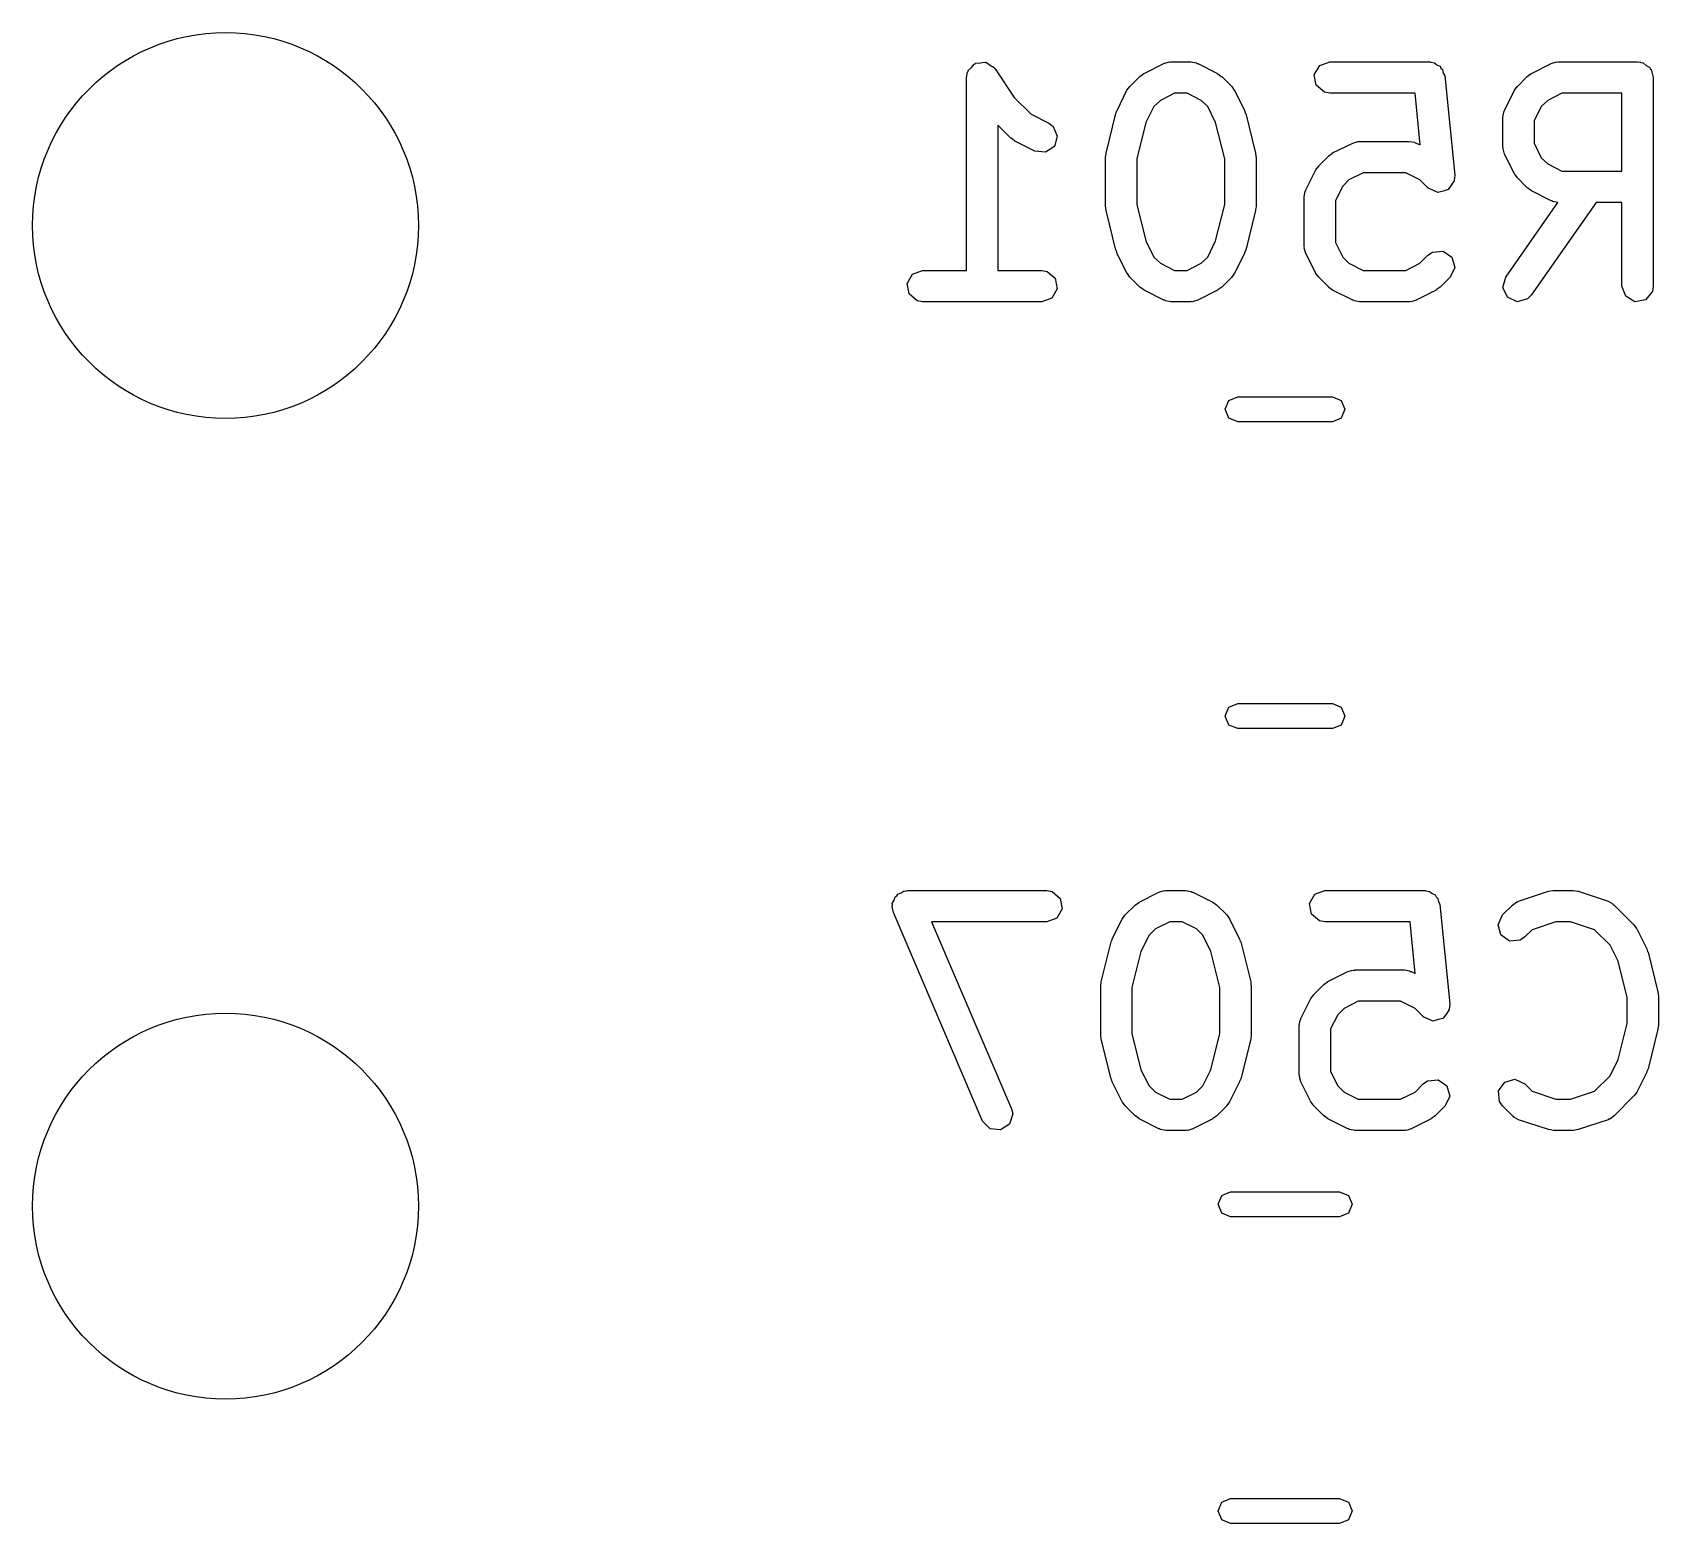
# Model space of a CAD drawing. Extents: x 88 to 206, y -135 to -60.
# Drawn here: x 148.68 to 156.48, y -126.72 to -119.58 of the extents above; entities that cross this region are included whole.
import ezdxf

# ---------------------------------------------------------------- set-up
doc = ezdxf.new("R2010")
doc.units = 0
doc.layers.add('BLACK', color=7, linetype='CONTINUOUS')

msp = doc.modelspace()

# ---------------------------------------------------------------- linework, layer by layer
at = {"layer": 'BLACK', "linetype": 'CONTINUOUS'}
for p, q in [((153.182, -119.745), (153.196, -119.729)), ((153.196, -119.729), (153.2, -119.728)), ((153.2, -119.728), (153.203, -119.725)), ((153.203, -119.725), (153.225, -119.724)), ((153.225, -119.724), (153.247, -119.72)), ((153.247, -119.72), (153.25, -119.722)), ((153.25, -119.722), (153.255, -119.722)), ((153.255, -119.722), (153.272, -119.735)), ((154.01, -119.774), (154.105, -119.727)), ((154.105, -119.727), (154.13, -119.719)), ((154.13, -119.719), (154.134, -119.72)), ((154.134, -119.72), (154.138, -119.719)), ((154.138, -119.719), (154.234, -119.719)), ((154.234, -119.719), (154.259, -119.723)), ((154.259, -119.723), (154.263, -119.726)), ((154.263, -119.726), (154.267, -119.727)), ((154.267, -119.727), (154.362, -119.774)), ((154.852, -119.736), (154.9, -119.719)), ((154.9, -119.719), (155.376, -119.719)), ((155.376, -119.719), (155.38, -119.719)), ((155.38, -119.719), (155.382, -119.719)), ((155.382, -119.719), (155.385, -119.72)), ((155.385, -119.72), (155.402, -119.723)), ((155.402, -119.723), (155.414, -119.733)), ((155.867, -119.774), (155.962, -119.727)), ((155.962, -119.727), (155.987, -119.719)), ((155.987, -119.719), (155.991, -119.72)), ((155.991, -119.72), (155.996, -119.719)), ((155.996, -119.719), (156.376, -119.719)), ((156.376, -119.719), (156.386, -119.72)), ((156.386, -119.72), (156.389, -119.72)), ((156.389, -119.72), (156.392, -119.721)), ((156.392, -119.721), (156.402, -119.723)), ((156.402, -119.723), (156.417, -119.736)), ((153.159, -119.794), (153.163, -119.768)), ((153.159, -120.719), (153.159, -119.794)), ((153.163, -119.768), (153.166, -119.765)), ((153.166, -119.76), (153.182, -119.745)), ((153.166, -119.765), (153.166, -119.76)), ((153.272, -119.735), (153.291, -119.745)), ((153.291, -119.745), (153.293, -119.75)), ((153.293, -119.75), (153.296, -119.752)), ((153.296, -119.752), (153.387, -119.889)), ((153.942, -119.836), (153.99, -119.788)), ((153.99, -119.788), (154.008, -119.775)), ((154.008, -119.775), (154.01, -119.774)), ((154.362, -119.774), (154.38, -119.788)), ((154.38, -119.788), (154.382, -119.788)), ((154.382, -119.788), (154.43, -119.836)), ((154.826, -119.781), (154.852, -119.736)), ((154.835, -119.831), (154.826, -119.781)), ((155.414, -119.733), (155.429, -119.74)), ((155.429, -119.74), (155.433, -119.749)), ((155.433, -119.749), (155.441, -119.756)), ((155.441, -119.756), (155.444, -119.772)), ((155.444, -119.772), (155.451, -119.786)), ((155.451, -119.786), (155.499, -120.262)), ((155.8, -119.836), (155.847, -119.788)), ((155.847, -119.788), (155.866, -119.775)), ((155.866, -119.775), (155.867, -119.774)), ((156.417, -119.736), (156.434, -119.745)), ((156.434, -119.745), (156.436, -119.752)), ((156.436, -119.752), (156.441, -119.756)), ((156.441, -119.756), (156.445, -119.775)), ((156.445, -119.775), (156.451, -119.794)), ((156.451, -119.794), (156.451, -120.794)), ((153.881, -119.951), (153.928, -119.855)), ((153.928, -119.855), (153.942, -119.837)), ((153.942, -119.837), (153.942, -119.836)), ((154.156, -119.869), (154.088, -119.903)), ((154.216, -119.869), (154.156, -119.869)), ((154.284, -119.903), (154.216, -119.869)), ((154.43, -119.836), (154.442, -119.854)), ((154.442, -119.854), (154.444, -119.855)), ((154.444, -119.855), (154.491, -119.951)), ((154.875, -119.864), (154.835, -119.831)), ((154.9, -119.869), (154.875, -119.864)), ((155.309, -119.869), (154.9, -119.869)), ((155.333, -120.117), (155.309, -119.869)), ((155.738, -119.951), (155.786, -119.855)), ((155.786, -119.855), (155.799, -119.837)), ((155.799, -119.837), (155.8, -119.836)), ((156.013, -119.869), (155.945, -119.903)), ((156.301, -119.869), (156.013, -119.869)), ((156.301, -120.242), (156.301, -119.869)), ((153.387, -119.889), (153.469, -119.97)), ((153.875, -119.966), (153.88, -119.954)), ((153.88, -119.954), (153.881, -119.951)), ((154.057, -119.933), (154.019, -120.01)), ((154.088, -119.903), (154.057, -119.933)), ((154.315, -119.933), (154.284, -119.903)), ((154.353, -120.01), (154.315, -119.933)), ((154.491, -119.951), (154.495, -119.963)), ((154.495, -119.963), (154.497, -119.966)), ((155.73, -119.984), (155.735, -119.959)), ((155.735, -119.959), (155.737, -119.955)), ((155.737, -119.955), (155.738, -119.951)), ((155.914, -119.933), (155.88, -120.002)), ((155.945, -119.903), (155.914, -119.933)), ((153.371, -120.085), (153.309, -120.022)), ((153.309, -120.022), (153.309, -120.719)), ((153.469, -119.97), (153.553, -120.012)), ((153.553, -120.012), (153.574, -120.028)), ((153.574, -120.028), (153.594, -120.075)), ((153.828, -120.156), (153.875, -119.966)), ((154.019, -120.01), (153.975, -120.184)), ((154.397, -120.184), (154.353, -120.01)), ((154.497, -119.966), (154.544, -120.156)), ((155.73, -120.127), (155.73, -119.984)), ((155.88, -120.002), (155.88, -120.109)), ((153.373, -120.085), (153.371, -120.085)), ((153.391, -120.099), (153.373, -120.085)), ((153.486, -120.146), (153.391, -120.099)), ((153.594, -120.075), (153.58, -120.124)), ((154.914, -120.155), (155.01, -120.108)), ((155.01, -120.108), (155.035, -120.1)), ((155.035, -120.1), (155.039, -120.101)), ((155.039, -120.101), (155.043, -120.1)), ((155.043, -120.1), (155.281, -120.1)), ((155.281, -120.1), (155.307, -120.104)), ((155.307, -120.104), (155.31, -120.107)), ((155.31, -120.107), (155.315, -120.108)), ((155.315, -120.108), (155.333, -120.117)), ((155.88, -120.109), (155.914, -120.178)), ((153.537, -120.152), (153.486, -120.146)), ((153.58, -120.124), (153.537, -120.152)), ((153.825, -120.175), (153.828, -120.16)), ((153.825, -120.413), (153.825, -120.175)), ((153.828, -120.16), (153.828, -120.156)), ((153.975, -120.184), (153.975, -120.403)), ((154.397, -120.403), (154.397, -120.184)), ((154.544, -120.156), (154.546, -120.171)), ((154.546, -120.171), (154.547, -120.175)), ((154.547, -120.175), (154.547, -120.413)), ((154.847, -120.217), (154.895, -120.169)), ((154.895, -120.169), (154.913, -120.156)), ((154.913, -120.156), (154.914, -120.155)), ((155.732, -120.131), (155.73, -120.127)), ((155.731, -120.136), (155.732, -120.131)), ((155.738, -120.161), (155.731, -120.136)), ((155.786, -120.256), (155.738, -120.161)), ((155.914, -120.178), (155.945, -120.208)), ((154.786, -120.332), (154.833, -120.236)), ((154.833, -120.236), (154.847, -120.218)), ((154.847, -120.218), (154.847, -120.217)), ((155.061, -120.25), (154.992, -120.284)), ((155.264, -120.25), (155.061, -120.25)), ((155.332, -120.284), (155.264, -120.25)), ((155.499, -120.262), (155.497, -120.288)), ((155.787, -120.257), (155.786, -120.256)), ((155.8, -120.275), (155.787, -120.257)), ((155.847, -120.323), (155.8, -120.275)), ((155.945, -120.208), (156.013, -120.242)), ((156.013, -120.242), (156.301, -120.242)), ((154.778, -120.365), (154.782, -120.339)), ((154.782, -120.339), (154.785, -120.336)), ((154.785, -120.336), (154.786, -120.332)), ((154.962, -120.314), (154.928, -120.383)), ((154.992, -120.284), (154.962, -120.314)), ((155.371, -120.323), (155.332, -120.284)), ((155.372, -120.323), (155.371, -120.323)), ((155.372, -120.324), (155.372, -120.323)), ((155.395, -120.334), (155.372, -120.324)), ((155.418, -120.345), (155.395, -120.334)), ((155.443, -120.338), (155.418, -120.345)), ((155.418, -120.345), (155.418, -120.344)), ((155.418, -120.344), (155.418, -120.345)), ((155.467, -120.331), (155.443, -120.338)), ((155.468, -120.331), (155.467, -120.331)), ((155.467, -120.331), (155.467, -120.331)), ((155.482, -120.31), (155.468, -120.331)), ((155.497, -120.289), (155.482, -120.31)), ((155.497, -120.288), (155.496, -120.289)), ((155.496, -120.289), (155.497, -120.289)), ((155.849, -120.324), (155.847, -120.323)), ((155.867, -120.337), (155.849, -120.324)), ((155.962, -120.385), (155.867, -120.337)), ((153.826, -120.416), (153.825, -120.413)), ((153.828, -120.431), (153.826, -120.416)), ((153.875, -120.621), (153.828, -120.431)), ((153.975, -120.403), (154.019, -120.577)), ((154.353, -120.577), (154.397, -120.403)), ((154.544, -120.431), (154.497, -120.621)), ((154.547, -120.413), (154.544, -120.427)), ((154.544, -120.427), (154.544, -120.431)), ((154.778, -120.603), (154.778, -120.365)), ((154.928, -120.383), (154.928, -120.585)), ((155.744, -120.751), (155.994, -120.392)), ((156.177, -120.392), (155.866, -120.837)), ((155.966, -120.385), (155.962, -120.385)), ((155.97, -120.388), (155.966, -120.385)), ((155.994, -120.392), (155.97, -120.388)), ((156.301, -120.392), (156.177, -120.392)), ((156.301, -120.794), (156.301, -120.392)), ((154.019, -120.577), (154.057, -120.654)), ((154.315, -120.654), (154.353, -120.577)), ((154.928, -120.585), (154.962, -120.654)), ((153.877, -120.624), (153.875, -120.621)), ((153.881, -120.637), (153.877, -120.624)), ((153.928, -120.732), (153.881, -120.637)), ((154.057, -120.654), (154.088, -120.684)), ((154.284, -120.684), (154.315, -120.654)), ((154.491, -120.637), (154.444, -120.732)), ((154.492, -120.633), (154.491, -120.637)), ((154.497, -120.621), (154.492, -120.633)), ((154.779, -120.607), (154.778, -120.603)), ((154.778, -120.612), (154.779, -120.607)), ((154.786, -120.637), (154.778, -120.612)), ((154.833, -120.732), (154.786, -120.637)), ((154.962, -120.654), (154.992, -120.684)), ((155.332, -120.684), (155.371, -120.645)), ((155.371, -120.645), (155.392, -120.63)), ((155.392, -120.63), (155.444, -120.626)), ((155.444, -120.626), (155.486, -120.655)), ((155.486, -120.655), (155.499, -120.705)), ((152.874, -120.781), (152.9, -120.736)), ((152.9, -120.736), (152.948, -120.719)), ((152.948, -120.719), (153.159, -120.719)), ((153.309, -120.719), (153.519, -120.719)), ((153.519, -120.719), (153.545, -120.723)), ((153.545, -120.723), (153.584, -120.756)), ((153.93, -120.733), (153.928, -120.732)), ((153.942, -120.751), (153.93, -120.733)), ((154.088, -120.684), (154.156, -120.719)), ((154.156, -120.719), (154.216, -120.719)), ((154.216, -120.719), (154.284, -120.684)), ((154.444, -120.732), (154.43, -120.75)), ((154.834, -120.733), (154.833, -120.732)), ((154.847, -120.751), (154.834, -120.733)), ((154.992, -120.684), (155.061, -120.719)), ((155.061, -120.719), (155.264, -120.719)), ((155.264, -120.719), (155.332, -120.684)), ((155.499, -120.705), (155.477, -120.751)), ((152.883, -120.831), (152.874, -120.781)), ((153.593, -120.807), (153.568, -120.851)), ((153.584, -120.756), (153.593, -120.807)), ((153.99, -120.799), (153.942, -120.751)), ((153.992, -120.8), (153.99, -120.799)), ((154.01, -120.813), (153.992, -120.8)), ((154.105, -120.861), (154.01, -120.813)), ((154.362, -120.813), (154.267, -120.861)), ((154.364, -120.812), (154.362, -120.813)), ((154.382, -120.799), (154.364, -120.812)), ((154.43, -120.751), (154.382, -120.799)), ((154.43, -120.75), (154.43, -120.751)), ((154.895, -120.799), (154.847, -120.751)), ((154.896, -120.8), (154.895, -120.799)), ((154.914, -120.813), (154.896, -120.8)), ((155.01, -120.861), (154.914, -120.813)), ((155.41, -120.813), (155.315, -120.861)), ((155.411, -120.812), (155.41, -120.813)), ((155.43, -120.799), (155.411, -120.812)), ((155.477, -120.751), (155.43, -120.799)), ((155.73, -120.8), (155.744, -120.751)), ((155.752, -120.847), (155.73, -120.8)), ((156.319, -120.842), (156.301, -120.794)), ((156.447, -120.819), (156.414, -120.859)), ((156.451, -120.794), (156.447, -120.819)), ((152.922, -120.864), (152.883, -120.831)), ((152.948, -120.869), (152.922, -120.864)), ((153.519, -120.869), (152.948, -120.869)), ((153.568, -120.851), (153.519, -120.869)), ((154.109, -120.861), (154.105, -120.861)), ((154.113, -120.864), (154.109, -120.861)), ((154.138, -120.869), (154.113, -120.864)), ((154.234, -120.869), (154.138, -120.869)), ((154.238, -120.867), (154.234, -120.869)), ((154.242, -120.868), (154.238, -120.867)), ((154.267, -120.861), (154.242, -120.868)), ((155.014, -120.861), (155.01, -120.861)), ((155.017, -120.864), (155.014, -120.861)), ((155.043, -120.869), (155.017, -120.864)), ((155.281, -120.869), (155.043, -120.869)), ((155.285, -120.867), (155.281, -120.869)), ((155.29, -120.868), (155.285, -120.867)), ((155.315, -120.861), (155.29, -120.868)), ((155.799, -120.868), (155.752, -120.847)), ((155.848, -120.855), (155.799, -120.868)), ((155.866, -120.837), (155.848, -120.855)), ((156.363, -120.868), (156.319, -120.842)), ((156.414, -120.859), (156.363, -120.868)), ((154.399, -121.384), (154.417, -121.342)), ((154.417, -121.342), (154.459, -121.324)), ((154.459, -121.324), (154.913, -121.324)), ((154.913, -121.324), (154.955, -121.342)), ((154.955, -121.342), (154.973, -121.384)), ((154.417, -121.427), (154.399, -121.384)), ((154.459, -121.444), (154.417, -121.427)), ((154.913, -121.444), (154.459, -121.444)), ((154.955, -121.427), (154.913, -121.444)), ((154.973, -121.384), (154.955, -121.427)), ((154.399, -122.854), (154.417, -122.812)), ((154.417, -122.812), (154.459, -122.794)), ((154.459, -122.794), (154.913, -122.794)), ((154.913, -122.794), (154.955, -122.812)), ((154.955, -122.812), (154.973, -122.854)), ((154.417, -122.897), (154.399, -122.854)), ((154.459, -122.914), (154.417, -122.897)), ((154.913, -122.914), (154.459, -122.914)), ((154.955, -122.897), (154.913, -122.914)), ((154.973, -122.854), (154.955, -122.897)), ((152.829, -123.708), (152.845, -123.702)), ((152.845, -123.702), (152.86, -123.692)), ((152.86, -123.692), (152.868, -123.693)), ((152.868, -123.693), (152.877, -123.69)), ((152.877, -123.69), (153.543, -123.69)), ((153.543, -123.69), (153.569, -123.695)), ((153.569, -123.695), (153.608, -123.728)), ((153.986, -123.746), (154.081, -123.698)), ((154.081, -123.698), (154.106, -123.691)), ((154.106, -123.691), (154.111, -123.692)), ((154.111, -123.692), (154.115, -123.69)), ((154.115, -123.69), (154.21, -123.69)), ((154.21, -123.69), (154.236, -123.695)), ((154.236, -123.695), (154.239, -123.698)), ((154.239, -123.698), (154.244, -123.698)), ((154.244, -123.698), (154.339, -123.746)), ((154.829, -123.708), (154.877, -123.69)), ((154.877, -123.69), (155.353, -123.69)), ((155.353, -123.69), (155.357, -123.691)), ((155.357, -123.691), (155.359, -123.69)), ((155.359, -123.69), (155.361, -123.692)), ((155.361, -123.692), (155.379, -123.695)), ((155.379, -123.695), (155.391, -123.705)), ((155.391, -123.705), (155.405, -123.711)), ((155.805, -123.742), (155.948, -123.694)), ((155.948, -123.694), (155.97, -123.691)), ((155.97, -123.691), (155.972, -123.69)), ((155.972, -123.69), (156.067, -123.69)), ((156.067, -123.69), (156.089, -123.694)), ((156.089, -123.694), (156.091, -123.694)), ((156.091, -123.694), (156.234, -123.742)), ((152.802, -123.769), (152.804, -123.761)), ((152.808, -123.795), (152.802, -123.769)), ((152.803, -123.752), (152.812, -123.737)), ((152.804, -123.761), (152.803, -123.752)), ((152.812, -123.737), (152.817, -123.72)), ((152.817, -123.72), (152.824, -123.715)), ((152.824, -123.715), (152.829, -123.708)), ((153.617, -123.778), (153.592, -123.823)), ((153.608, -123.728), (153.617, -123.778)), ((153.919, -123.807), (153.967, -123.76)), ((153.967, -123.76), (153.985, -123.747)), ((153.985, -123.747), (153.986, -123.746)), ((154.339, -123.746), (154.357, -123.759)), ((154.357, -123.759), (154.358, -123.76)), ((154.358, -123.76), (154.406, -123.807)), ((154.803, -123.752), (154.829, -123.708)), ((154.812, -123.803), (154.803, -123.752)), ((155.405, -123.711), (155.41, -123.721)), ((155.41, -123.721), (155.418, -123.728)), ((155.418, -123.728), (155.421, -123.743)), ((155.421, -123.743), (155.428, -123.758)), ((155.428, -123.758), (155.475, -124.234)), ((155.729, -123.807), (155.776, -123.76)), ((155.776, -123.76), (155.797, -123.745)), ((155.797, -123.745), (155.802, -123.744)), ((155.802, -123.744), (155.805, -123.742)), ((156.234, -123.742), (156.257, -123.754)), ((156.257, -123.754), (156.259, -123.758)), ((156.259, -123.758), (156.263, -123.76)), ((156.263, -123.76), (156.358, -123.855)), ((153.236, -124.795), (152.808, -123.795)), ((153.543, -123.84), (152.991, -123.84)), ((152.991, -123.84), (153.374, -124.736)), ((153.592, -123.823), (153.543, -123.84)), ((153.857, -123.922), (153.905, -123.827)), ((153.905, -123.827), (153.918, -123.809)), ((153.918, -123.809), (153.919, -123.807)), ((154.133, -123.84), (154.064, -123.874)), ((154.192, -123.84), (154.133, -123.84)), ((154.261, -123.874), (154.192, -123.84)), ((154.406, -123.807), (154.419, -123.826)), ((154.419, -123.826), (154.42, -123.827)), ((154.42, -123.827), (154.468, -123.922)), ((154.851, -123.836), (154.812, -123.803)), ((154.877, -123.84), (154.851, -123.836)), ((155.285, -123.84), (154.877, -123.84)), ((155.31, -124.088), (155.285, -123.84)), ((155.707, -123.854), (155.729, -123.807)), ((155.72, -123.903), (155.707, -123.854)), ((155.984, -123.84), (155.87, -123.878)), ((156.055, -123.84), (155.984, -123.84)), ((156.17, -123.878), (156.055, -123.84)), ((156.358, -123.855), (156.371, -123.873)), ((153.804, -124.128), (153.852, -123.937)), ((153.852, -123.937), (153.857, -123.926)), ((153.857, -123.926), (153.857, -123.922)), ((154.034, -123.905), (153.995, -123.982)), ((154.064, -123.874), (154.034, -123.905)), ((154.291, -123.905), (154.261, -123.874)), ((154.33, -123.982), (154.291, -123.905)), ((154.468, -123.922), (154.471, -123.935)), ((154.471, -123.935), (154.473, -123.937)), ((154.473, -123.937), (154.521, -124.128)), ((155.762, -123.933), (155.72, -123.903)), ((155.813, -123.928), (155.762, -123.933)), ((155.835, -123.913), (155.813, -123.928)), ((155.87, -123.878), (155.835, -123.913)), ((156.244, -123.952), (156.17, -123.878)), ((156.371, -123.873), (156.372, -123.874)), ((156.372, -123.874), (156.42, -123.97)), ((153.995, -123.982), (153.952, -124.155)), ((154.373, -124.155), (154.33, -123.982)), ((156.282, -124.029), (156.244, -123.952)), ((156.42, -123.97), (156.424, -123.982)), ((156.424, -123.982), (156.426, -123.985)), ((156.426, -123.985), (156.473, -124.176)), ((154.891, -124.127), (154.986, -124.079)), ((154.986, -124.079), (155.011, -124.072)), ((155.011, -124.072), (155.015, -124.073)), ((155.015, -124.073), (155.02, -124.071)), ((155.02, -124.071), (155.258, -124.071)), ((155.258, -124.071), (155.283, -124.076)), ((155.283, -124.076), (155.287, -124.079)), ((155.287, -124.079), (155.291, -124.079)), ((155.291, -124.079), (155.31, -124.088)), ((156.326, -124.203), (156.282, -124.029)), ((153.802, -124.146), (153.804, -124.131)), ((153.802, -124.384), (153.802, -124.146)), ((153.804, -124.131), (153.804, -124.128)), ((153.952, -124.155), (153.952, -124.375)), ((154.373, -124.375), (154.373, -124.155)), ((154.521, -124.128), (154.522, -124.143)), ((154.522, -124.143), (154.523, -124.146)), ((154.523, -124.146), (154.523, -124.384)), ((154.824, -124.188), (154.871, -124.141)), ((154.871, -124.141), (154.89, -124.128)), ((154.89, -124.128), (154.891, -124.127)), ((154.762, -124.303), (154.81, -124.208)), ((154.81, -124.208), (154.823, -124.19)), ((154.823, -124.19), (154.824, -124.188)), ((155.037, -124.221), (154.969, -124.255)), ((155.24, -124.221), (155.037, -124.221)), ((155.309, -124.255), (155.24, -124.221)), ((155.475, -124.234), (155.473, -124.26)), ((156.326, -124.327), (156.326, -124.203)), ((156.473, -124.176), (156.474, -124.19)), ((156.474, -124.19), (156.476, -124.194)), ((156.476, -124.194), (156.476, -124.337)), ((154.754, -124.337), (154.759, -124.311)), ((154.759, -124.311), (154.762, -124.308)), ((154.762, -124.308), (154.762, -124.303)), ((154.938, -124.286), (154.904, -124.354)), ((154.969, -124.255), (154.938, -124.286)), ((155.348, -124.294), (155.309, -124.255)), ((155.348, -124.295), (155.348, -124.294)), ((155.371, -124.305), (155.348, -124.295)), ((155.348, -124.295), (155.348, -124.295)), ((155.394, -124.316), (155.371, -124.305)), ((155.395, -124.316), (155.394, -124.316)), ((155.419, -124.309), (155.395, -124.316)), ((155.395, -124.316), (155.395, -124.316)), ((155.444, -124.303), (155.419, -124.309)), ((155.459, -124.281), (155.444, -124.302)), ((155.444, -124.302), (155.444, -124.302)), ((155.444, -124.302), (155.444, -124.303)), ((155.473, -124.261), (155.459, -124.281)), ((155.473, -124.26), (155.473, -124.26)), ((155.473, -124.26), (155.473, -124.261)), ((156.282, -124.501), (156.326, -124.327)), ((153.803, -124.387), (153.802, -124.384)), ((153.804, -124.402), (153.803, -124.387)), ((153.852, -124.593), (153.804, -124.402)), ((153.952, -124.375), (153.995, -124.549)), ((154.33, -124.549), (154.373, -124.375)), ((154.521, -124.402), (154.473, -124.593)), ((154.523, -124.384), (154.521, -124.399)), ((154.521, -124.399), (154.521, -124.402)), ((154.754, -124.575), (154.754, -124.337)), ((154.904, -124.354), (154.904, -124.557)), ((156.473, -124.355), (156.426, -124.545)), ((156.476, -124.337), (156.473, -124.351)), ((156.473, -124.351), (156.473, -124.355)), ((153.995, -124.549), (154.034, -124.626)), ((154.291, -124.626), (154.33, -124.549)), ((154.904, -124.557), (154.938, -124.626)), ((156.244, -124.578), (156.282, -124.501)), ((156.42, -124.561), (156.372, -124.656)), ((156.426, -124.545), (156.42, -124.557)), ((156.42, -124.557), (156.42, -124.561)), ((153.854, -124.596), (153.852, -124.593)), ((153.857, -124.608), (153.854, -124.596)), ((153.905, -124.703), (153.857, -124.608)), ((154.034, -124.626), (154.064, -124.656)), ((154.261, -124.656), (154.291, -124.626)), ((154.468, -124.608), (154.42, -124.703)), ((154.473, -124.593), (154.468, -124.605)), ((154.468, -124.605), (154.468, -124.608)), ((154.756, -124.579), (154.754, -124.575)), ((154.755, -124.583), (154.756, -124.579)), ((154.762, -124.608), (154.755, -124.583)), ((154.81, -124.703), (154.762, -124.608)), ((154.938, -124.626), (154.969, -124.656)), ((155.309, -124.656), (155.348, -124.617)), ((155.348, -124.617), (155.369, -124.602)), ((155.369, -124.602), (155.42, -124.597)), ((155.42, -124.597), (155.462, -124.627)), ((155.462, -124.627), (155.475, -124.676)), ((155.709, -124.651), (155.739, -124.609)), ((155.739, -124.609), (155.788, -124.595)), ((155.788, -124.595), (155.835, -124.617)), ((155.835, -124.617), (155.87, -124.652)), ((156.17, -124.652), (156.244, -124.578)), ((153.906, -124.705), (153.905, -124.703)), ((153.919, -124.723), (153.906, -124.705)), ((154.064, -124.656), (154.133, -124.69)), ((154.133, -124.69), (154.192, -124.69)), ((154.192, -124.69), (154.261, -124.656)), ((154.42, -124.703), (154.407, -124.721)), ((154.811, -124.705), (154.81, -124.703)), ((154.824, -124.723), (154.811, -124.705)), ((154.969, -124.656), (155.037, -124.69)), ((155.037, -124.69), (155.24, -124.69)), ((155.24, -124.69), (155.309, -124.656)), ((155.475, -124.676), (155.454, -124.723)), ((155.714, -124.702), (155.709, -124.651)), ((155.729, -124.723), (155.714, -124.702)), ((155.87, -124.652), (155.984, -124.69)), ((155.984, -124.69), (156.055, -124.69)), ((156.055, -124.69), (156.17, -124.652)), ((156.358, -124.675), (156.263, -124.771)), ((156.359, -124.674), (156.358, -124.675)), ((156.372, -124.656), (156.359, -124.674)), ((153.272, -124.832), (153.236, -124.795)), ((153.38, -124.761), (153.365, -124.81)), ((153.374, -124.736), (153.38, -124.761)), ((153.967, -124.771), (153.919, -124.723)), ((153.968, -124.771), (153.967, -124.771)), ((153.986, -124.785), (153.968, -124.771)), ((154.081, -124.832), (153.986, -124.785)), ((154.339, -124.785), (154.244, -124.832)), ((154.34, -124.783), (154.339, -124.785)), ((154.358, -124.771), (154.34, -124.783)), ((154.406, -124.723), (154.358, -124.771)), ((154.407, -124.721), (154.406, -124.723)), ((154.871, -124.771), (154.824, -124.723)), ((154.873, -124.771), (154.871, -124.771)), ((154.891, -124.785), (154.873, -124.771)), ((154.986, -124.832), (154.891, -124.785)), ((155.387, -124.785), (155.291, -124.832)), ((155.388, -124.783), (155.387, -124.785)), ((155.406, -124.771), (155.388, -124.783)), ((155.454, -124.723), (155.406, -124.771)), ((155.776, -124.771), (155.729, -124.723)), ((155.78, -124.772), (155.776, -124.771)), ((155.783, -124.776), (155.78, -124.772)), ((155.805, -124.789), (155.783, -124.776)), ((155.948, -124.836), (155.805, -124.789)), ((156.234, -124.789), (156.091, -124.836)), ((156.237, -124.786), (156.234, -124.789)), ((156.242, -124.786), (156.237, -124.786)), ((156.263, -124.771), (156.242, -124.786)), ((153.322, -124.838), (153.272, -124.832)), ((153.365, -124.81), (153.322, -124.838)), ((154.086, -124.833), (154.081, -124.832)), ((154.089, -124.836), (154.086, -124.833)), ((154.115, -124.84), (154.089, -124.836)), ((154.21, -124.84), (154.115, -124.84)), ((154.214, -124.839), (154.21, -124.84)), ((154.219, -124.84), (154.214, -124.839)), ((154.244, -124.832), (154.219, -124.84)), ((154.991, -124.833), (154.986, -124.832)), ((154.994, -124.836), (154.991, -124.833)), ((155.02, -124.84), (154.994, -124.836)), ((155.258, -124.84), (155.02, -124.84)), ((155.262, -124.839), (155.258, -124.84)), ((155.266, -124.84), (155.262, -124.839)), ((155.291, -124.832), (155.266, -124.84)), ((155.95, -124.836), (155.948, -124.836)), ((155.972, -124.84), (155.95, -124.836)), ((156.067, -124.84), (155.972, -124.84)), ((156.069, -124.84), (156.067, -124.84)), ((156.091, -124.836), (156.069, -124.84)), ((154.365, -125.194), (154.382, -125.152)), ((154.382, -125.152), (154.425, -125.134)), ((154.425, -125.134), (154.947, -125.134)), ((154.947, -125.134), (154.99, -125.152)), ((154.99, -125.152), (155.007, -125.194)), ((154.382, -125.237), (154.365, -125.194)), ((154.425, -125.254), (154.382, -125.237)), ((154.947, -125.254), (154.425, -125.254)), ((154.99, -125.237), (154.947, -125.254)), ((155.007, -125.194), (154.99, -125.237)), ((154.365, -126.664), (154.382, -126.622)), ((154.382, -126.707), (154.365, -126.664)), ((154.382, -126.622), (154.425, -126.604)), ((154.425, -126.604), (154.947, -126.604)), ((154.947, -126.604), (154.99, -126.622)), ((154.99, -126.622), (155.007, -126.664)), ((155.007, -126.664), (154.99, -126.707)), ((154.425, -126.724), (154.382, -126.707)), ((154.947, -126.724), (154.425, -126.724)), ((154.99, -126.707), (154.947, -126.724))]:
    msp.add_line(p, q, dxfattribs=at)
at = {"layer": 'BLACK'}
for centre in [(149.606, -120.503), (149.606, -125.203)]:
    msp.add_circle(centre, 0.925, dxfattribs=at)

doc.saveas('drawing.dxf')
